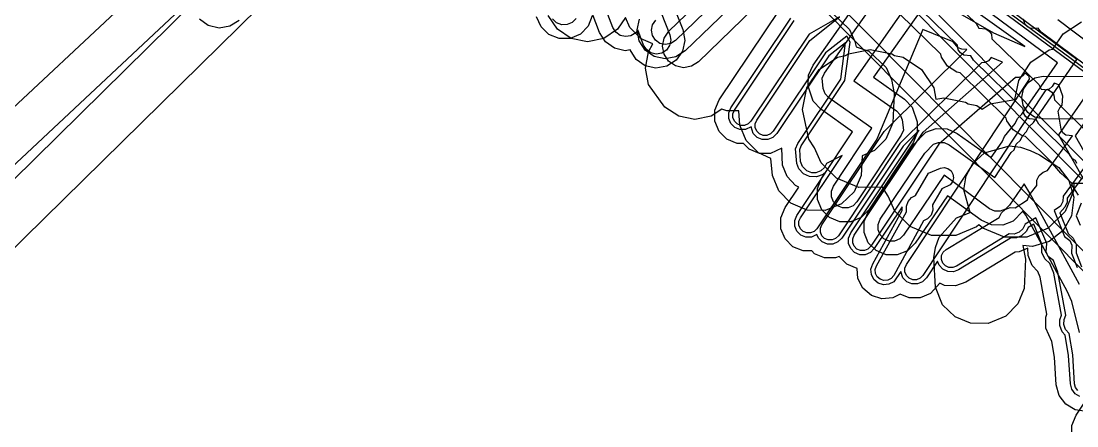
# Model space of a CAD drawing. Header units: metres. Extents: x -2677 to -840, y 169 to 1487.
# Drawn here: x -2074.2 to -1999.6, y 406.3 to 435 of the extents above; entities that cross this region are included whole.
import ezdxf

# ---------------------------------------------------------------- set-up
doc = ezdxf.new("R2010")
doc.units = ezdxf.units.M
doc.layers.add('AI_GREENING_EXCLUSIONS', color=1, linetype='Continuous')

msp = doc.modelspace()

# ---------------------------------------------------------------- linework, layer by layer
at = {"layer": 'AI_GREENING_EXCLUSIONS'}
for points in [[(-2041.837, 499.247), (-2057.69, 483.195), (-2048.153, 473.302), (-2047.942, 472.974), (-2047.906, 472.437), (-2039.002, 463.541), (-2029.928, 454.764), (-1999.29, 423.868)], [(-2041.41, 498.256), (-2056.293, 483.187), (-2047.433, 473.996), (-2047.041, 473.41), (-2046.921, 472.866), (-2038.301, 464.254), (-2029.217, 455.468), (-1998.58, 424.572)], [(-2102.457, 409.465), (-2071.795, 439.746), (-2054.581, 456.641), (-2045.825, 464.905), (-2045.329, 465.216), (-2044.752, 465.313), (-2044.182, 465.183), (-2043.705, 464.845), (-2039.483, 460.381), (-2039.174, 459.89), (-2039.074, 459.319), (-2039.199, 458.753), (-2039.528, 458.276), (-2055.716, 442.538), (-2076.446, 422.123)], [(-2010.061, 436.799), (-2005.47, 434.147), (-2003.256, 433.181), (-2035.761, 456.42)], [(-1994.068, 413.631), (-2022.884, 442.69)], [(-2031.475, 441.925), (-2028.362, 434.001), (-2028.295, 433.617), (-2028.38, 433.236), (-2028.603, 432.917), (-2028.933, 432.707), (-2029.317, 432.64), (-2029.698, 432.724), (-2030.017, 432.948), (-2030.227, 433.277), (-2030.618, 434.355), (-2030.772, 434.139), (-2031.103, 433.932), (-2031.488, 433.867), (-2031.868, 433.954), (-2032.186, 434.18), (-2032.393, 434.511), (-2034.783, 440.799)], [(-2030.141, 441.206), (-2027.43, 434.363), (-2027.295, 433.595), (-2027.464, 432.833), (-2027.912, 432.194), (-2028.571, 431.775), (-2029.339, 431.64), (-2030.101, 431.809), (-2030.74, 432.257), (-2031.163, 432.927), (-2031.517, 432.867), (-2032.278, 433.042), (-2032.914, 433.494), (-2033.328, 434.156), (-2035.718, 440.443)], [(-1999.372, 416.348), (-2002.897, 422.804), (-2003.307, 423.453), (-2004.333, 421.948), (-2004.616, 421.671), (-2004.985, 421.526), (-2005.381, 421.536), (-2005.742, 421.699), (-2008.96, 424.067), (-2011.823, 419.835), (-2012.101, 419.561), (-2012.462, 419.414), (-2012.852, 419.416), (-2013.212, 419.568), (-2013.486, 419.845), (-2013.633, 420.206), (-2013.631, 420.597), (-2013.48, 420.956), (-2010.313, 425.635), (-2009.717, 426.255), (-2009.352, 426.392), (-2008.962, 426.379), (-2008.607, 426.218), (-2005.382, 423.902), (-2004.213, 425.675), (-2004.014, 425.87), (-2003.852, 426.259), (-2003.56, 426.541), (-2003.423, 426.856), (-2003.122, 427.151), (-2002.964, 427.496), (-2002.64, 427.8), (-1999.561, 432.244), (-2009.259, 439.431), (-2015.347, 430.753), (-2012.33, 428.625), (-2012.061, 428.342), (-2011.921, 427.978), (-2011.838, 427.267), (-2011.986, 426.906), (-2015.119, 422.186), (-2015.394, 421.91), (-2015.754, 421.759), (-2016.144, 421.758), (-2016.505, 421.906), (-2016.781, 422.181), (-2016.932, 422.541), (-2016.933, 422.931), (-2016.785, 423.292), (-2014.059, 427.398), (-2017.104, 429.546), (-2017.372, 429.829), (-2017.513, 430.193), (-2017.571, 430.93), (-2017.413, 431.286), (-2010.832, 440.596)], [(-2053.27, 440.036), (-2073.987, 419.632), (-2139.064, 355.267)], [(-1999.386, 412.95), (-1999.927, 415.152), (-2000.25, 415.869), (-2003.185, 421.246), (-2003.402, 421.539), (-2004.074, 420.831), (-2004.811, 420.542), (-2005.603, 420.561), (-2006.326, 420.887), (-2008.73, 422.622), (-2010.995, 419.275), (-2011.55, 418.726), (-2012.273, 418.432), (-2013.053, 418.437), (-2013.772, 418.739), (-2014.321, 419.294), (-2014.615, 420.017), (-2014.611, 420.797), (-2014.308, 421.517), (-2011.142, 426.196), (-2010.245, 427.105), (-2009.514, 427.379), (-2008.734, 427.353), (-2008.024, 427.03), (-2005.636, 425.316), (-2004.852, 426.423), (-2004.681, 426.818), (-2003.936, 427.735), (-2003.776, 428.079), (-2003.45, 428.393), (-2000.933, 432.016), (-2009.009, 438.001), (-2013.95, 430.992), (-2011.753, 429.442), (-2011.215, 428.876), (-2010.859, 427.855), (-2010.856, 427.075), (-2011.153, 426.353), (-2014.285, 421.633), (-2014.835, 421.08), (-2015.555, 420.779), (-2016.336, 420.777), (-2017.058, 421.073), (-2017.611, 421.623), (-2017.912, 422.343), (-2017.914, 423.124), (-2017.618, 423.845), (-2015.431, 427.141), (-2017.68, 428.729), (-2018.218, 429.295), (-2018.566, 430.369), (-2018.546, 431.149), (-2018.23, 431.863), (-2012.223, 440.383)], [(-1998.887, 431.496), (-2010.175, 439.871)], [(-1999.937, 405.716), (-1999.917, 406.375), (-1999.62, 407.097), (-1995.352, 413.507), (-2021.233, 439.605)], [(-1999.006, 431.335), (-2010.294, 439.71)], [(-2022.376, 439.025), (-2027.965, 433.586), (-2028.293, 433.375), (-2028.677, 433.306), (-2029.058, 433.388), (-2029.379, 433.61), (-2029.59, 433.939), (-2029.659, 434.322), (-2029.577, 434.704), (-2029.355, 435.024)], [(-2020.897, 437.373), (-2026.324, 432.097), (-2026.815, 431.779), (-2027.391, 431.673), (-2027.963, 431.795), (-2028.445, 432.127), (-2028.763, 432.619), (-2028.869, 433.194), (-2028.747, 433.767), (-2028.415, 434.249), (-2023.533, 438.994)], [(-2077.381, 426.421), (-2065.417, 437.628), (-2064.92, 437.937), (-2064.343, 438.032), (-2063.773, 437.899), (-2063.297, 437.558), (-2062.988, 437.061), (-2062.893, 436.484), (-2063.026, 435.914), (-2063.366, 435.438), (-2075.323, 424.238)], [(-2021.829, 438.126), (-2027.27, 432.867), (-2027.926, 432.445), (-2028.694, 432.306), (-2029.456, 432.471), (-2030.098, 432.915), (-2030.52, 433.572), (-2030.659, 434.339), (-2030.494, 435.102)], [(-2009.893, 437.917), (-2006.683, 434.786), (-2006.507, 434.463), (-2006, 434.416), (-2005.771, 434.267), (-2005.616, 434.042), (-2005.573, 433.704), (-2002.26, 430.473), (-2002.084, 430.15), (-2001.577, 430.103), (-2001.348, 429.954), (-2001.193, 429.729), (-2001.15, 429.39), (-1998.724, 427.003)], [(-1999.567, 424.91), (-1999.674, 425.118), (-1999.881, 425.226), (-2000.088, 425.538), (-2002.264, 427.684), (-2002.44, 428.007), (-2002.947, 428.054), (-2003.176, 428.203), (-2003.331, 428.428), (-2003.374, 428.766), (-2006.89, 432.194), (-2007.065, 432.517), (-2007.572, 432.564), (-2007.801, 432.713), (-2007.956, 432.938), (-2008, 433.277), (-2011.351, 436.545)], [(-2033.856, 435.341), (-2034.141, 434.615), (-2034.683, 434.053), (-2035.399, 433.741), (-2036.179, 433.727), (-2036.905, 434.013), (-2037.467, 434.555), (-2037.778, 435.27)], [(-2016.882, 435.54), (-2015.658, 434.381), (-2015.272, 433.525), (-2015.183, 433.155), (-2014.283, 432.851), (-2013.059, 431.692), (-2012.673, 430.836), (-2012.491, 429.847), (-2012.573, 427.774), (-2013.071, 426.623), (-2013.881, 425.813), (-2014.749, 425.433), (-2014.831, 424.049), (-2015.329, 422.898), (-2016.206, 422.043), (-2017.371, 421.573), (-2018.64, 421.59), (-2019.791, 422.088), (-2020.646, 422.965), (-2021.099, 424.049), (-2021.207, 425.258), (-2022.094, 425.646), (-2022.949, 426.523), (-2023.402, 427.607), (-2023.474, 428.612), (-2024.324, 428.612), (-2024.678, 428.743), (-2025.435, 428.237), (-2026.583, 428.009), (-2027.731, 428.237), (-2028.704, 428.888), (-2029.856, 430.493), (-2030.084, 431.641), (-2029.856, 432.789), (-2029.559, 433.348), (-2030.373, 433.705), (-2031.183, 434.515), (-2031.498, 435.228), (-2032.062, 434.385), (-2033.035, 433.734), (-2034.183, 433.506), (-2035.331, 433.734), (-2036.304, 434.385), (-2036.955, 435.358)], [(-1998.91, 407.373), (-1999.684, 407.478), (-2000.358, 407.871), (-2000.83, 408.492), (-2001.029, 409.247), (-2001.149, 411.212), (-2001.345, 412.307), (-2001.764, 413.249), (-2001.764, 414.04), (-2001.695, 414.256), (-2002.161, 416.859), (-2002.323, 417.254), (-2002.721, 417.678), (-2003.023, 418.4), (-2003.042, 418.909), (-2003.652, 418.654), (-2003.931, 418.634), (-2007.413, 416.517), (-2008.146, 416.25), (-2008.926, 416.283), (-2009.258, 416.438), (-2009.931, 415.705), (-2010.652, 415.406), (-2011.432, 415.406), (-2012.066, 415.669), (-2012.584, 415.402), (-2013.362, 415.337), (-2014.105, 415.574), (-2014.701, 416.078), (-2015.058, 416.772), (-2015.117, 417.471), (-2015.842, 417.77), (-2016.392, 418.32), (-2016.63, 418.222), (-2017.41, 418.222), (-2018.131, 418.52), (-2018.323, 418.712), (-2018.927, 418.712), (-2019.648, 419.011), (-2020.199, 419.563), (-2020.498, 420.284), (-2020.498, 421.064), (-2020.199, 421.785), (-2019.233, 423.231), (-2019.467, 423.349), (-2020.061, 423.969), (-2020.382, 424.788), (-2020.445, 425.98), (-2021.236, 425.612), (-2022.017, 425.612), (-2022.738, 425.91), (-2023.145, 426.318), (-2023.597, 426.318), (-2024.318, 426.617), (-2024.87, 427.168), (-2025.168, 427.889), (-2025.168, 428.67), (-2024.87, 429.391), (-2020.582, 435.799)], [(-1999.45, 422.664), (-1999.88, 423.315), (-1999.918, 423.515), (-2000.696, 424.214), (-2001.437, 425.061), (-2003.208, 426.805), (-2003.43, 426.847), (-2004.084, 427.272), (-2004.525, 427.915), (-2004.568, 428.114), (-2007.833, 431.316), (-2008.055, 431.357), (-2008.709, 431.783), (-2009.151, 432.426), (-2009.193, 432.624), (-2012.115, 435.474)], [(-2058.804, 435.015), (-2059.465, 434.6), (-2060.234, 434.47), (-2060.995, 434.645), (-2061.631, 435.097)], [(-2034.983, 435.155), (-2035.254, 434.874), (-2035.611, 434.719), (-2036.001, 434.712), (-2036.365, 434.854), (-2036.645, 435.125)], [(-1999.358, 408.423), (-1999.695, 408.62), (-1999.931, 408.931), (-2000.031, 409.308), (-2000.155, 411.331), (-2000.405, 412.754), (-2000.613, 412.988), (-2000.784, 413.446), (-2000.784, 413.842), (-2000.661, 414.184), (-2001.196, 417.14), (-2001.475, 417.828), (-2001.838, 418.157), (-2002.043, 418.598), (-2002.037, 419.202), (-2002.612, 420.607), (-2003.01, 420.371), (-2003.139, 420.109), (-2003.489, 419.785), (-2003.85, 419.634), (-2004.252, 419.614), (-2007.933, 417.372), (-2008.299, 417.238), (-2008.689, 417.255), (-2009.043, 417.419), (-2009.307, 417.707), (-2009.415, 418.003), (-2010.211, 416.812), (-2010.486, 416.537), (-2010.847, 416.387), (-2011.237, 416.387), (-2011.598, 416.537), (-2011.874, 416.812), (-2012.023, 417.27), (-2012.513, 416.542), (-2012.86, 416.363), (-2013.249, 416.33), (-2013.621, 416.449), (-2013.919, 416.701), (-2014.097, 417.048), (-2014.13, 417.437), (-2014.011, 417.808), (-2011.924, 421.571), (-2011.924, 421.833), (-2013.9, 418.877), (-2014.176, 418.601), (-2014.536, 418.452), (-2014.926, 418.452), (-2015.287, 418.601), (-2015.563, 418.877), (-2015.712, 419.238), (-2015.712, 419.628), (-2015.563, 419.988), (-2010.715, 427.244), (-2011.848, 426.123), (-2016.188, 419.628), (-2016.464, 419.352), (-2016.825, 419.202), (-2017.215, 419.202), (-2017.575, 419.352), (-2017.851, 419.628), (-2017.952, 419.871), (-2018.341, 419.693), (-2018.732, 419.693), (-2019.092, 419.843), (-2019.368, 420.118), (-2019.517, 420.479), (-2019.517, 420.869), (-2019.368, 421.23), (-2017.32, 424.294), (-2017.516, 424.124), (-2017.974, 423.954), (-2018.467, 423.973), (-2018.908, 424.178), (-2019.232, 424.528), (-2019.383, 424.889), (-2019.464, 425.942), (-2019.315, 426.302), (-2016.262, 430.872), (-2015.944, 433.436), (-2017.12, 432.518), (-2020.795, 427.018), (-2021.071, 426.742), (-2021.431, 426.593), (-2021.821, 426.593), (-2022.182, 426.742), (-2022.458, 427.018), (-2022.607, 427.492), (-2023.012, 427.299), (-2023.402, 427.299), (-2023.762, 427.448), (-2024.038, 427.724), (-2024.188, 428.084), (-2024.188, 428.475), (-2024.038, 428.835), (-2019.792, 435.185)], [(-1999.496, 408.845), (-1999.662, 409.062), (-1999.731, 409.326), (-1999.856, 411.367), (-2000.108, 412.878), (-2000.364, 413.156), (-2000.489, 413.506), (-2000.47, 413.88), (-2000.339, 414.169), (-2000.906, 417.224), (-2001.217, 418.039), (-2001.589, 418.325), (-2001.748, 418.657), (-2001.705, 419.234), (-2002.468, 421.046), (-2003.231, 420.603), (-2003.388, 420.277), (-2003.657, 420.034), (-2004.007, 419.909), (-2004.352, 419.922), (-2008.089, 417.628), (-2008.345, 417.535), (-2008.618, 417.546), (-2008.866, 417.661), (-2009.05, 417.863), (-2009.144, 418.119), (-2009.132, 418.392), (-2009.017, 418.64), (-2008.816, 418.824), (-2005.06, 421.086), (-2004.903, 421.413), (-2004.634, 421.655), (-2004.284, 421.781), (-2003.939, 421.767), (-2003.056, 422.326), (-2002.937, 422.66), (-2002.411, 423.348), (-2002.392, 423.711), (-2002.232, 424.043), (-2001.964, 424.285), (-2001.638, 424.406), (-1999.876, 426.849), (-2000.342, 426.908), (-2000.556, 427.077), (-2000.689, 427.316), (-2000.886, 428.589), (-2000.78, 428.84), (-2000.606, 429.012), (-2000.553, 429.666), (-2000.856, 430.454), (-2001.173, 430.582), (-2001.31, 430.333), (-2001.524, 430.163), (-2001.759, 430.096), (-2010.46, 416.979), (-2010.653, 416.786), (-2010.905, 416.681), (-2011.179, 416.681), (-2011.431, 416.786), (-2011.624, 416.979), (-2011.729, 417.231), (-2011.729, 417.505), (-2011.624, 417.757), (-2002.928, 430.866), (-2002.952, 431.05), (-2003.226, 431.283), (-2003.423, 431.081), (-2003.675, 430.975), (-2003.919, 430.973), (-2009.325, 426.263), (-2014.149, 419.044), (-2014.342, 418.851), (-2014.595, 418.746), (-2014.868, 418.746), (-2015.12, 418.851), (-2015.313, 419.044), (-2015.418, 419.296), (-2015.418, 419.569), (-2015.313, 419.821), (-2010.437, 427.118), (-2004.833, 432.068), (-2005.627, 432.39), (-2005.822, 432.157), (-2006.067, 432.035), (-2006.311, 432.018), (-2012.08, 426.315), (-2016.438, 419.794), (-2016.631, 419.601), (-2016.883, 419.497), (-2017.156, 419.497), (-2017.409, 419.601), (-2017.602, 419.794), (-2017.706, 420.047), (-2017.706, 420.32), (-2017.602, 420.572), (-2013.205, 427.152), (-2007.351, 432.958), (-2007.707, 432.978), (-2007.96, 433.084), (-2008.325, 433.508), (-2010.459, 434.379), (-2013.723, 426.618), (-2017.954, 420.285), (-2018.148, 420.092), (-2018.4, 419.987), (-2018.673, 419.987), (-2018.925, 420.092), (-2019.119, 420.285), (-2019.223, 420.537), (-2019.223, 420.811), (-2019.119, 421.063), (-2016.178, 425.463), (-2017.278, 424.893), (-2017.415, 424.616), (-2017.683, 424.373), (-2018.033, 424.248), (-2018.311, 424.248), (-2018.661, 424.373), (-2018.983, 424.695), (-2019.108, 425.045), (-2019.17, 425.883), (-2019.066, 426.136), (-2015.974, 430.763), (-2015.601, 433.473), (-2015.828, 433.907), (-2017.342, 432.725), (-2021.044, 427.184), (-2021.237, 426.991), (-2021.49, 426.887), (-2021.763, 426.887), (-2022.015, 426.991), (-2022.208, 427.184), (-2022.313, 427.437), (-2022.313, 427.71), (-2022.208, 427.962), (-2018.444, 433.596), (-2016.349, 435.276), (-2018.512, 434.045), (-2022.625, 427.891), (-2022.818, 427.697), (-2023.07, 427.593), (-2023.343, 427.593), (-2023.596, 427.698), (-2023.789, 427.891), (-2023.893, 428.143), (-2023.893, 428.416), (-2023.789, 428.668), (-2019.555, 435.001)], [(-1999.12, 423.495), (-1999.783, 423.479), (-1999.799, 422.947), (-2000.403, 421.502), (-2001.59, 420.315), (-2003.112, 419.695), (-2004.696, 419.695), (-2006.218, 420.315), (-2006.494, 420.571), (-2006.676, 420.41), (-2008.121, 419.806), (-2009.859, 419.806), (-2011.368, 420.453), (-2012.448, 421.533), (-2012.91, 422.599), (-2013.317, 423.226), (-2014.986, 423.207), (-2016.572, 423.87), (-2016.572, 423.87), (-2017.652, 424.95), (-2018.114, 426.016), (-2018.517, 426.618), (-2018.978, 428.714), (-2018.674, 430.245), (-2017.806, 431.542), (-2016.509, 432.41), (-2015.926, 432.525), (-2015.721, 432.663), (-2014.19, 432.967), (-2012.659, 432.663), (-2012.46, 432.529), (-2011.857, 432.41), (-2010.56, 431.542), (-2009.692, 430.245), (-2009.533, 429.441), (-2008.986, 429.55), (-2007.455, 429.246), (-2007.256, 429.112), (-2006.653, 428.993), (-2006.27, 428.737), (-2005.705, 429.115), (-2003.952, 429.414), (-2003.682, 430.772), (-2002.814, 432.069), (-2001.517, 432.937), (-2001.258, 432.988), (-2000.543, 434.057), (-1999.246, 434.925)], [(-1998.876, 431.792), (-2002.091, 434.175), (-2002.309, 434.471), (-2002.818, 434.449), (-2003.065, 434.566), (-2003.248, 434.768), (-2003.337, 435.097)], [(-1996.204, 431.494), (-2000.92, 435.045)], [(-1991.586, 427.988), (-2001.982, 428.066), (-2002.556, 428.185), (-2003.04, 428.513), (-2003.361, 429.002), (-2003.471, 429.577), (-2003.353, 430.15), (-2003.024, 430.635), (-2002.535, 430.956), (-2001.96, 431.066), (-1995.711, 431.019)], [(-1997.973, 431.098), (-2000.879, 426.914), (-1995.376, 417.194)], [(-1997.719, 429.697), (-1999.697, 426.855), (-1994.506, 417.687)], [(-1998.259, 425.704), (-2000.539, 422.585), (-2000.559, 422.222), (-2000.718, 421.89), (-2001.17, 421.57), (-2000.447, 419.747), (-2000.075, 419.461), (-1999.915, 419.129), (-1999.959, 418.553), (-1999.541, 417.543)], [(-1998.049, 425.457), (-2000.245, 422.455), (-2000.264, 422.163), (-2000.416, 421.801), (-2000.785, 421.421), (-2000.188, 419.958), (-1999.826, 419.629), (-1999.621, 419.188), (-1999.627, 418.584), (-1999.246, 417.596)], [(-1999.265, 422.093), (-1999.614, 421.201), (-1999.341, 420.532)]]:
    msp.add_lwpolyline(points, dxfattribs=at)
for points in [[(-2006.113, 425.641), (-2004.331, 426.136), (-2003.567, 426.046), (-2002.864, 425.825), (-2002.222, 425.506), (-2000.854, 424.621), (-2000.136, 423.692), (-1999.795, 422.515), (-1999.956, 421.189), (-2000.543, 420.157), (-2001.526, 419.376), (-2002.703, 419.035), (-2003.387, 419.102), (-2003.212, 418.139), (-2003.294, 416.066), (-2003.747, 414.982), (-2004.602, 414.105), (-2005.834, 413.59), (-2007.103, 413.607), (-2008.187, 414.06), (-2009.064, 414.915), (-2009.579, 416.147), (-2009.694, 418.237), (-2009.577, 418.964), (-2009.316, 419.688), (-2008.078, 421.061), (-2007.11, 421.445), (-2007.561, 423.042), (-2007.406, 424.025), (-2006.938, 424.902), (-2006.113, 425.641)], [(-2008.955, 424.61), (-2008.69, 424.543), (-2008.471, 424.38), (-2008.331, 424.146), (-2008.291, 423.876), (-2008.358, 423.611), (-2008.521, 423.392), (-2009.126, 423.119), (-2009.78, 421.976), (-2009.758, 421.595), (-2009.883, 421.245), (-2010.126, 420.976), (-2010.414, 420.835), (-2012.524, 416.985), (-2012.7, 416.776), (-2012.943, 416.651), (-2013.215, 416.628), (-2013.475, 416.712), (-2013.684, 416.888), (-2013.809, 417.131), (-2013.832, 417.403), (-2013.748, 417.663), (-2011.607, 421.49), (-2011.63, 421.872), (-2011.505, 422.222), (-2011.262, 422.49), (-2010.974, 422.631), (-2010.063, 424.224), (-2009.225, 424.57), (-2008.955, 424.61)]]:
    msp.add_lwpolyline(points, close=True, dxfattribs=at)

doc.saveas('drawing.dxf')
